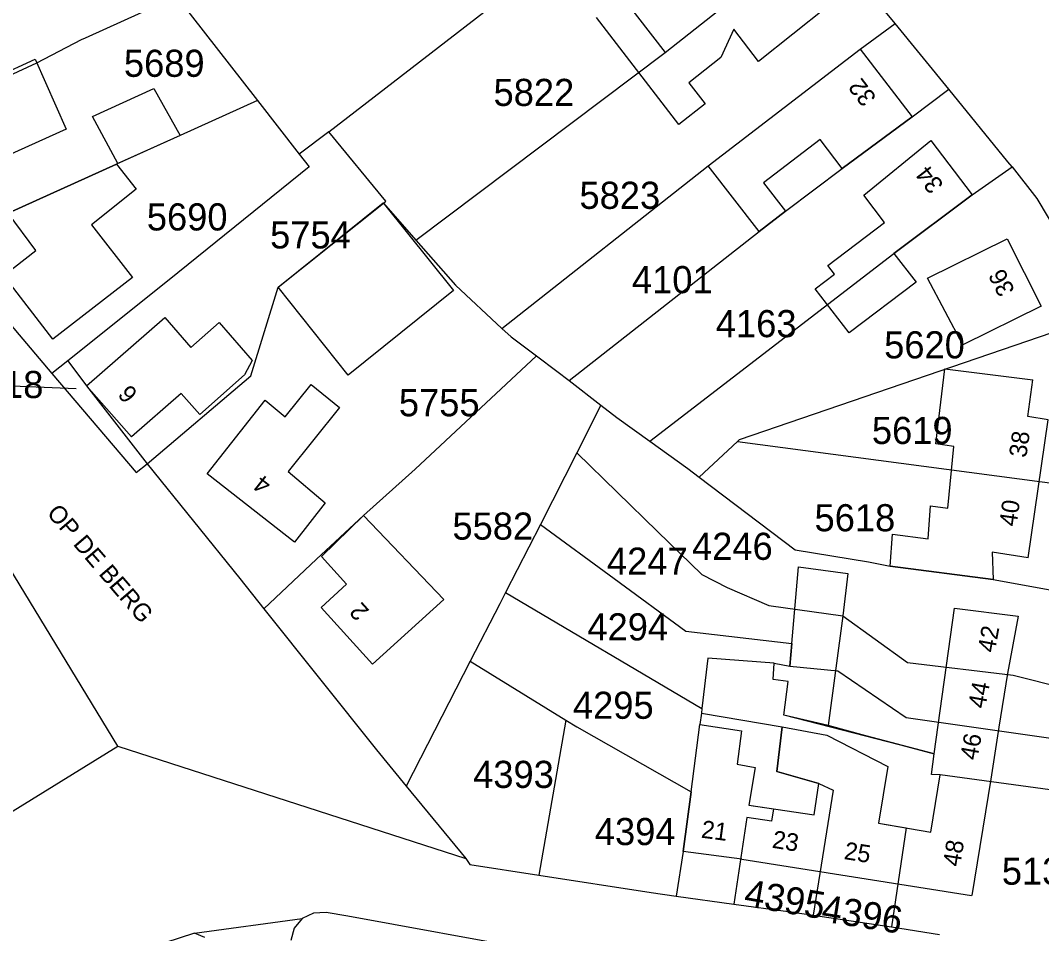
# Model space of a CAD drawing. Extents: x 191922 to 199923, y 328959 to 333350.
# Drawn here: x 196850.6 to 196952.2, y 331028.7 to 331119.5 of the extents above; entities that cross this region are included whole.
import ezdxf

# ---------------------------------------------------------------- set-up
doc = ezdxf.new("R2010")
doc.units = 0
for name, color, linetype in [('bouwvlak', 7, 'Continuous'), ('enkelbestemming', 7, 'Continuous'), ('Level 6', 7, 'Continuous'), ('maatvoering - maximum aantal wooneenheden', 7, 'Continuous'), ('Maatvoering_symbolen', 7, 'Continuous'), ('recreatiewoning', 7, 'Continuous')]:
    doc.layers.add(name, color=color, linetype=linetype)

msp = doc.modelspace()

# ---------------------------------------------------------------- linework, layer by layer
at = {"layer": 'bouwvlak'}
msp.add_line((196849.01, 331083.22), (196856.18, 331082.92), dxfattribs=at)
at = {"layer": 'Level 6'}
for p, q in [((196937.67, 331119.25), (196930.28, 331128.32)), ((196881.31, 331108.46), (196905.38, 331127.06)), ((196866.17, 331121.92), (196874.2, 331111.59)), ((196914.77, 331116.34), (196920.11, 331120.56)), ((196857.11, 331117.81), (196862.74, 331120.35)), ((196934.18, 331116.69), (196937.67, 331119.25)), ((196943.01, 331112.7), (196937.67, 331119.25)), ((196856.71, 331117.63), (196857.11, 331117.81)), ((196889.97, 331097.69), (196914.77, 331116.34)), ((196919.07, 331105.08), (196934.18, 331116.69)), ((196939.35, 331109.96), (196943.01, 331112.7)), ((196948.89, 331105.48), (196943.01, 331112.7)), ((196874.22, 331111.57), (196866.51, 331108.1)), ((196874.2, 331111.59), (196874.22, 331111.57)), ((196874.22, 331111.57), (196878.36, 331106.25)), ((196932.38, 331104.81), (196939.35, 331109.96)), ((196881.31, 331108.46), (196878.36, 331106.25)), ((196886.98, 331101.55), (196881.31, 331108.46)), ((196866.51, 331108.1), (196860.18, 331105.24)), ((196878.36, 331106.25), (196879.34, 331104.99)), ((196860.18, 331105.24), (196849.39, 331100.37)), ((196949.3, 331104.96), (196948.89, 331105.48)), ((196879.34, 331104.99), (196865.42, 331093.72)), ((196898.54, 331088.9), (196919.07, 331105.08)), ((196926.75, 331100.56), (196932.38, 331104.81)), ((196945.34, 331102.2), (196949.3, 331104.96)), ((196949.3, 331104.96), (196951.75, 331101.83)), ((196937.52, 331096.36), (196945.34, 331102.2)), ((196876.28, 331093), (196886.75, 331101.36)), ((196886.75, 331101.36), (196886.98, 331101.55)), ((196886.75, 331101.36), (196889.97, 331097.69)), ((196951.75, 331101.83), (196954.13, 331097.86)), ((196924.12, 331098.54), (196926.75, 331100.56)), ((196905.22, 331083.7), (196924.12, 331098.54)), ((196889.97, 331097.69), (196893.93, 331093.19)), ((196843.22, 331096.83), (196853.76, 331084.41)), ((196913.25, 331077.67), (196937.52, 331096.36)), ((196865.42, 331093.72), (196855.33, 331085.66)), ((196873.56, 331084.19), (196876.28, 331093)), ((196893.93, 331093.19), (196898.54, 331088.9)), ((196922.18, 331077.84), (196957.2, 331089.83)), ((196898.54, 331088.9), (196899.45, 331088.06)), ((196899.45, 331088.06), (196901.96, 331086.17)), ((196901.96, 331086.17), (196889.89, 331074.89)), ((196901.96, 331086.17), (196904.01, 331084.64)), ((196855.33, 331085.66), (196853.76, 331084.41)), ((196855.33, 331085.66), (196857.21, 331083.19)), ((196853.76, 331084.41), (196862.13, 331074.55)), ((196863.24, 331075.4), (196873.56, 331084.19)), ((196904.01, 331084.64), (196905.22, 331083.7)), ((196857.21, 331083.19), (196863.24, 331075.4)), ((196905.22, 331083.7), (196908.39, 331081.25)), ((196908.39, 331081.25), (196905.98, 331076.5)), ((196908.39, 331081.25), (196909.97, 331080.02)), ((196909.97, 331080.02), (196913.25, 331077.67)), ((196921.97, 331077.64), (196922.18, 331077.84)), ((196913.25, 331077.67), (196917.05, 331074.95)), ((196918.17, 331074.09), (196921.97, 331077.64)), ((196921.97, 331077.64), (196958.12, 331072.84)), ((196905.98, 331076.5), (196902.36, 331069.39)), ((196905.98, 331076.5), (196914.03, 331068.67)), ((196862.13, 331074.55), (196863.24, 331075.4)), ((196863.24, 331075.4), (196872.45, 331064.01)), ((196889.89, 331074.89), (196884.77, 331070.26)), ((196917.05, 331074.95), (196918.17, 331074.09)), ((196918.17, 331074.09), (196927.71, 331066.85)), ((196884.77, 331070.26), (196880.08, 331065.94)), ((196902.36, 331069.39), (196898.89, 331062.6)), ((196902.36, 331069.39), (196909.71, 331064.02)), ((196914.03, 331068.67), (196918.43, 331064.4)), ((196927.71, 331066.85), (196935, 331065.66)), ((196860.3, 331047.31), (196848.99, 331065.94)), ((196880.08, 331065.94), (196874.85, 331060.99)), ((196935, 331065.66), (196937.17, 331065.22)), ((196937.17, 331065.22), (196947.43, 331063.89)), ((196872.45, 331064.01), (196874.85, 331060.99)), ((196909.71, 331064.02), (196916.82, 331058.77)), ((196918.43, 331064.4), (196920.96, 331063.11)), ((196947.43, 331063.89), (196957.36, 331062.12)), ((196898.89, 331062.6), (196898.32, 331061.49)), ((196898.89, 331062.6), (196918.43, 331051.05)), ((196920.96, 331063.11), (196925.11, 331061.33)), ((196898.32, 331061.49), (196895.38, 331055.77)), ((196874.85, 331060.99), (196886.04, 331046.95)), ((196925.11, 331061.33), (196932.46, 331060.3)), ((196932.46, 331060.3), (196938.88, 331055.63)), ((196916.82, 331058.77), (196927.38, 331057.55)), ((196927.38, 331057.55), (196927.17, 331055.28)), ((196895.38, 331055.77), (196889.02, 331043.33)), ((196895.38, 331055.77), (196904.9, 331049.92)), ((196919.04, 331056.09), (196918.43, 331051.05)), ((196925.61, 331055.57), (196919.04, 331056.09)), ((196925.54, 331053.95), (196925.61, 331055.57)), ((196938.88, 331055.63), (196949.42, 331054.39)), ((196927.17, 331055.28), (196931.95, 331054.83)), ((196931.95, 331054.83), (196938.75, 331050.16)), ((196949.42, 331054.39), (196956.68, 331052.54)), ((196927.02, 331053.76), (196925.54, 331053.95)), ((196926.58, 331050.4), (196927.02, 331053.76)), ((196918.38, 331050.6), (196918.24, 331049.46)), ((196918.43, 331051.05), (196918.38, 331050.6)), ((196918.38, 331050.6), (196926.41, 331049.24)), ((196931, 331049.36), (196926.58, 331050.4)), ((196904.9, 331049.92), (196902.22, 331034.47)), ((196904.9, 331049.92), (196906, 331049.25)), ((196918.24, 331049.46), (196922.39, 331048.84)), ((196934.76, 331048.36), (196931, 331049.36)), ((196938.75, 331050.16), (196956.33, 331047.65)), ((196906, 331049.25), (196917.36, 331042.78)), ((196922.39, 331048.84), (196921.95, 331045.52)), ((196926.41, 331049.24), (196925.88, 331044.79)), ((196926.41, 331049.24), (196930.87, 331048.42)), ((196930.87, 331048.42), (196936.94, 331045.28)), ((196941.54, 331046.56), (196934.76, 331048.36)), ((196825.88, 331026.09), (196860.3, 331047.31)), ((196860.3, 331047.31), (196894.95, 331036.13)), ((196886.04, 331046.95), (196889.02, 331043.33)), ((196941.28, 331044.5), (196941.54, 331046.56)), ((196921.95, 331045.52), (196923.75, 331045.21)), ((196936.94, 331045.28), (196936.01, 331039.65)), ((196923.75, 331045.21), (196923.11, 331041.45)), ((196925.88, 331044.79), (196930.06, 331043.6)), ((196942.13, 331044.46), (196941.28, 331044.5)), ((196955.96, 331042.56), (196942.13, 331044.46)), ((196889.02, 331043.33), (196894.95, 331036.13)), ((196930.06, 331043.6), (196931.51, 331042.93)), ((196917.36, 331042.78), (196916.57, 331036.84)), ((196931.51, 331042.93), (196929.5, 331030.5)), ((196923.11, 331041.45), (196925.57, 331041.08)), ((196922.9, 331040.21), (196921.6, 331031.59)), ((196925.37, 331039.85), (196922.9, 331040.21)), ((196925.57, 331041.08), (196925.37, 331039.85)), ((196936.01, 331039.65), (196938.77, 331039.19)), ((196938.77, 331039.19), (196937.31, 331029.35)), ((196894.95, 331036.13), (196895.33, 331035.53)), ((196916.57, 331036.84), (196915.88, 331032.38)), ((196895.33, 331035.53), (196902.22, 331034.47)), ((196902.22, 331034.47), (196913.4, 331032.74)), ((196913.4, 331032.74), (196915.88, 331032.38)), ((196915.88, 331032.38), (196921.6, 331031.59)), ((196921.6, 331031.59), (196927.02, 331030.85)), ((196867.95, 331028.71), (196878.67, 331030.16)), ((196878.67, 331030.16), (196877.87, 331029.19)), ((196879.79, 331030.71), (196878.67, 331030.16)), ((196881.04, 331030.76), (196879.79, 331030.71)), ((196883.2, 331030.39), (196881.04, 331030.76)), ((196901.74, 331027.03), (196883.2, 331030.39)), ((196927.02, 331030.85), (196929.5, 331030.5)), ((196929.5, 331030.5), (196937.31, 331029.35)), ((196877.87, 331029.19), (196877.54, 331027.99)), ((196937.31, 331029.35), (196942.08, 331028.59)), ((196867.95, 331028.71), (196841.56, 331020.16)), ((196868.98, 331028.28), (196867.95, 331028.71))]:
    msp.add_line(p, q, dxfattribs=at)
msp.add_lwpolyline([(196848.5, 331113.61), (196852.24, 331115.33), (196856.71, 331117.63)], dxfattribs=at)
at = {"layer": 'recreatiewoning'}
for p, q in [((196910.5, 331121.87), (196914.77, 331116.34)), ((196914.77, 331116.34), (196920.11, 331120.56)), ((196930.9, 331120.91), (196924.06, 331115.45)), ((196916.15, 331109.19), (196907.93, 331119.84)), ((196921.6, 331118.66), (196920.31, 331115.87)), ((196924.06, 331115.45), (196921.6, 331118.66)), ((196919.07, 331105.08), (196934.18, 331116.69)), ((196934.18, 331116.69), (196939.35, 331109.96)), ((196837.4, 331109.03), (196852.09, 331115.68)), ((196852.09, 331115.68), (196855.19, 331108.72)), ((196920.31, 331115.87), (196917.12, 331113.35)), ((196917.12, 331113.35), (196918.75, 331111.24)), ((196857.79, 331109.97), (196863.91, 331112.78)), ((196863.91, 331112.78), (196866.51, 331108.1)), ((196918.75, 331111.24), (196916.15, 331109.19)), ((196860.32, 331105.3), (196857.79, 331109.97)), ((196939.35, 331109.96), (196932.38, 331104.81)), ((196855.19, 331108.72), (196840.52, 331102.12)), ((196866.51, 331108.1), (196860.32, 331105.3)), ((196930.2, 331107.68), (196924.58, 331103.38)), ((196932.38, 331104.81), (196930.2, 331107.68)), ((196934.55, 331102.17), (196941.2, 331107.58)), ((196941.2, 331107.58), (196945.34, 331102.2)), ((196924.12, 331098.54), (196919.07, 331105.08)), ((196924.58, 331103.38), (196926.75, 331100.56)), ((196936.61, 331099.44), (196934.55, 331102.17)), ((196945.34, 331102.2), (196937.52, 331096.36)), ((196876.28, 331093), (196886.72, 331101.4)), ((196886.72, 331101.4), (196893.71, 331092.66)), ((196926.75, 331100.56), (196924.12, 331098.54)), ((196930.95, 331095.17), (196936.61, 331099.44)), ((196940.88, 331093.88), (196948.8, 331097.81)), ((196948.8, 331097.81), (196952.19, 331091.1)), ((196937.52, 331096.36), (196939.74, 331093.5)), ((196931.62, 331094.29), (196930.95, 331095.17)), ((196929.7, 331092.82), (196931.62, 331094.29)), ((196883.25, 331084.24), (196876.28, 331093)), ((196939.74, 331093.5), (196933.09, 331088.46)), ((196944.4, 331087.26), (196940.88, 331093.88)), ((196893.71, 331092.66), (196883.25, 331084.24)), ((196933.09, 331088.46), (196929.7, 331092.82)), ((196952.19, 331091.1), (196944.4, 331087.26)), ((196857.21, 331083.19), (196864.99, 331089.97)), ((196864.99, 331089.97), (196867.58, 331087)), ((196867.58, 331087), (196870.41, 331089.48)), ((196870.41, 331089.48), (196873.68, 331085.7)), ((196873.68, 331085.7), (196872.91, 331084.28)), ((196941.7, 331077.4), (196942.62, 331084.88)), ((196942.62, 331084.88), (196951.35, 331083.79)), ((196872.91, 331084.28), (196868.46, 331080.34)), ((196861.68, 331078.1), (196857.21, 331083.19)), ((196876.97, 331080.1), (196879.55, 331083.32)), ((196879.55, 331083.32), (196882.37, 331081.01)), ((196950.86, 331080.13), (196951.35, 331083.79)), ((196866.63, 331082.43), (196861.68, 331078.1)), ((196868.46, 331080.34), (196866.63, 331082.43)), ((196869.2, 331074.42), (196874.97, 331081.74)), ((196874.97, 331081.74), (196876.97, 331080.1)), ((196882.37, 331081.01), (196877.26, 331074.64)), ((196952.88, 331079.8), (196950.86, 331080.13)), ((196950.91, 331066.05), (196952.88, 331079.8)), ((196943.5, 331077.15), (196941.7, 331077.4)), ((196942.91, 331071), (196943.5, 331077.15)), ((196877.88, 331067.61), (196869.2, 331074.42)), ((196877.26, 331074.64), (196880.96, 331071.54)), ((196880.96, 331071.54), (196877.88, 331067.61)), ((196940.96, 331067.96), (196941.18, 331071.24)), ((196941.18, 331071.24), (196942.91, 331071)), ((196880.59, 331066.2), (196884.77, 331070.26)), ((196884.77, 331070.26), (196892.76, 331061.9)), ((196937.17, 331065.22), (196937.4, 331068.43)), ((196937.4, 331068.43), (196940.96, 331067.96)), ((196947.33, 331066.62), (196947.43, 331063.89)), ((196950.91, 331066.05), (196947.33, 331066.62)), ((196883.07, 331063.43), (196880.59, 331066.2)), ((196927.38, 331057.55), (196928.04, 331065.17)), ((196928.04, 331065.17), (196932.95, 331064.49)), ((196947.43, 331063.89), (196937.17, 331065.22)), ((196932.95, 331064.49), (196932.46, 331060.3)), ((196880.54, 331061.12), (196883.07, 331063.43)), ((196892.76, 331061.9), (196885.65, 331055.47)), ((196885.65, 331055.47), (196880.54, 331061.12)), ((196941.54, 331046.56), (196943.57, 331061.06)), ((196943.57, 331061.06), (196949.89, 331060.27)), ((196932.46, 331060.3), (196931, 331049.36)), ((196949.89, 331060.27), (196948.83, 331054.56)), ((196927.17, 331055.28), (196927.38, 331057.55)), ((196925.54, 331053.95), (196925.61, 331055.57)), ((196925.61, 331055.57), (196927.17, 331055.28)), ((196948.83, 331054.56), (196947.98, 331049.2)), ((196927.02, 331053.76), (196925.54, 331053.95)), ((196926.58, 331050.4), (196927.02, 331053.76)), ((196941.54, 331046.56), (196926.58, 331050.4)), ((196917.36, 331042.78), (196918.24, 331049.46)), ((196918.24, 331049.46), (196922.39, 331048.84)), ((196931, 331049.36), (196941.54, 331046.56)), ((196922.39, 331048.84), (196921.95, 331045.52)), ((196925.88, 331044.79), (196926.41, 331049.24)), ((196926.41, 331049.24), (196930.87, 331048.42)), ((196930.87, 331048.42), (196936.94, 331045.28)), ((196947.98, 331049.2), (196947.18, 331044.03)), ((196941.28, 331044.5), (196941.54, 331046.56)), ((196941.54, 331046.56), (196941.54, 331046.56)), ((196921.95, 331045.52), (196923.75, 331045.21)), ((196936.94, 331045.28), (196936.01, 331039.65)), ((196923.75, 331045.21), (196923.11, 331041.45)), ((196930.06, 331043.6), (196925.88, 331044.79)), ((196941.23, 331038.77), (196942.13, 331044.46)), ((196942.13, 331044.46), (196941.28, 331044.5)), ((196929.59, 331040.48), (196930.06, 331043.6)), ((196947.18, 331044.03), (196945.29, 331032.44)), ((196916.57, 331036.84), (196917.36, 331042.78)), ((196923.11, 331041.45), (196929.59, 331040.48)), ((196936.01, 331039.65), (196941.23, 331038.77)), ((196922.4, 331036.07), (196916.57, 331036.84)), ((196922.4, 331036.07), (196945.26, 331032.45))]:
    msp.add_line(p, q, dxfattribs=at)
for points in [[(196853.85, 331087.83), (196848.96, 331094.15), (196852.15, 331096.64), (196849.39, 331100.37), (196860.18, 331105.24)], [(196860.18, 331105.24), (196862.15, 331102.75), (196857.7, 331099.21), (196861.76, 331093.95), (196853.85, 331087.83)]]:
    msp.add_lwpolyline(points, dxfattribs=at)

# ---------------------------------------------------------------- texts
at = {"layer": 'enkelbestemming'}
for s, p in [('5689', (196860.92, 331113.93)), ('5822', (196897.7, 331111.03)), ('5823', (196906.25, 331100.79)), ('5690', (196863.2, 331098.64)), ('5754', (196875.47, 331096.85)), ('4101', (196911.47, 331092.4)), ('4163', (196919.82, 331088.02)), ('5620', (196936.57, 331085.91)), ('5818', (196844.88, 331081.96)), ('5755', (196888.28, 331080.15)), ('5619', (196935.35, 331077.39)), ('5582', (196893.61, 331067.87)), ('5618', (196929.64, 331068.7)), ('4246', (196917.45, 331065.86)), ('4247', (196908.99, 331064.38)), ('4294', (196907.04, 331057.84)), ('4295', (196905.6, 331050.04)), ('4393', (196895.67, 331043.16)), ('4394', (196907.78, 331037.47)), ('5131', (196948.28, 331033.53))]:
    msp.add_text(s, height=2.7, dxfattribs=at).set_placement(p)
for s, rotation, p in [('4395', 350.2546, (196922.52, 331031.44)), ('4396', 350.9438, (196930.22, 331029.9))]:
    msp.add_text(s, height=2.7, rotation=rotation, dxfattribs=at).set_placement(p)
at = {"layer": 'maatvoering - maximum aantal wooneenheden'}
for s, rotation, p in [('32', 127.4777, (196935.87, 331111.87)), ('34', 127.6035, (196942.56, 331103.19)), ('36', 116.8214, (196949.61, 331092.66)), ('6', 131.2668, (196862.39, 331082.44)), ('38', 81.8861, (196950.71, 331075.97)), ('4', 141.8685, (196875.73, 331073.61)), ('40', 81.8861, (196949.73, 331069.12)), ('2', 132.1619, (196885.41, 331060.8)), ('42', 79.5106, (196947.57, 331056.56)), ('44', 79.5106, (196946.62, 331050.99)), ('46', 79.5106, (196945.82, 331045.85)), ('21', 352.5266, (196918.3, 331038.22)), ('23', 351.0184, (196925.35, 331037.22)), ('25', 351.0184, (196932.51, 331036.09)), ('48', 80.7262, (196944.12, 331035.26))]:
    msp.add_text(s, height=1.75, rotation=rotation, dxfattribs=at).set_placement(p)
at = {"layer": 'Maatvoering_symbolen'}
msp.add_text('OP DE BERG', height=1.75, rotation=310.6573, dxfattribs=at).set_placement((196853.17, 331070.46))

doc.saveas('drawing.dxf')
